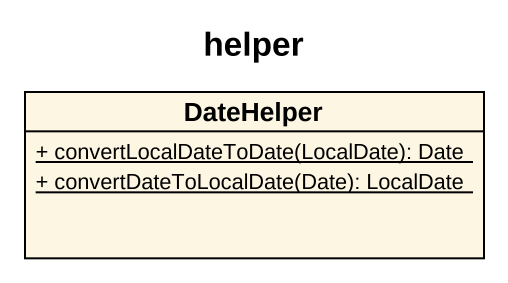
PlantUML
@startuml
title helper
hide circle
hide empty members
skinparam classAttributeIconSize 0
class DateHelper {
  {static} + convertLocalDateToDate(LocalDate): Date
  {static} + convertDateToLocalDate(Date): LocalDate
}
@enduml
